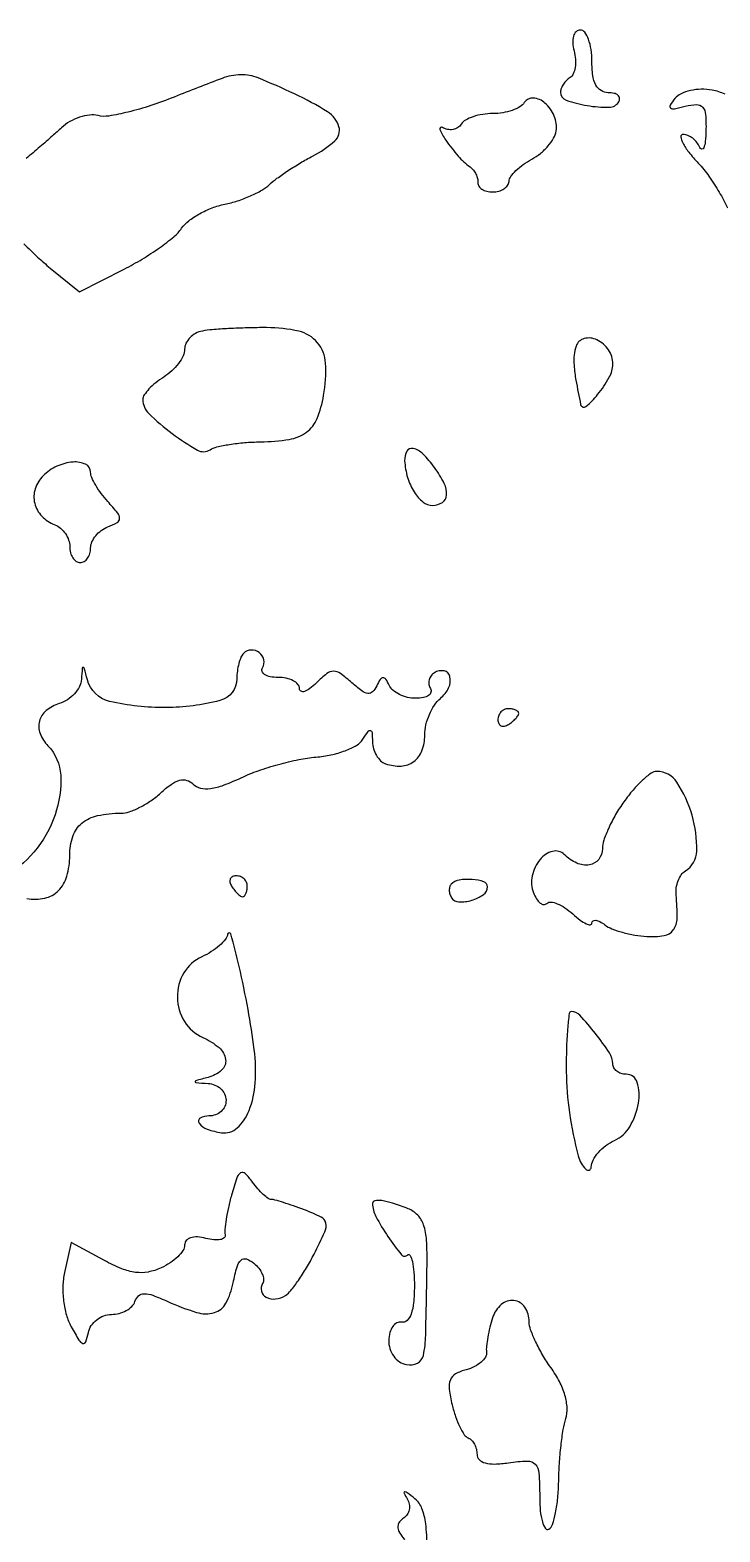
# Model space of a CAD drawing. Extents: x 0 to 5034, y 0 to 2560.
# Drawn here: x 908.2 to 974.3, y 2416.2 to 2560 of the extents above; entities that cross this region are included whole.
import ezdxf

# ---------------------------------------------------------------- set-up
doc = ezdxf.new("R2010")
doc.units = 0

msp = doc.modelspace()

# ---------------------------------------------------------------- linework, layer by layer
for points in [[(960.289489, 2558.000996, -0.046215), (960.422423, 2557.194768, -0.054994), (960.392509, 2556.424696, -0.064046), (960.21553, 2555.801315, -0.15438), (959.90612, 2555.441979, 0.058961), (959.559518, 2555.166613, 0.05057), (959.266173, 2554.804301, 0.053055), (959.066287, 2554.414215, 0.092139), (959, 2554.05756, 0.317267), (959.545757, 2553.284043, 0.044526), (961.547669, 2552.766647, 0.044032), (963.650254, 2552.606719, 0.256709), (964.582884, 2553.134109, 0.169554), (964.655417, 2553.462066, 0.189871), (964.502872, 2553.745645, 0.120385), (964.117973, 2553.937484, 0.055748), (963.559017, 2554, -0.140737), (962.872839, 2554.197044, -0.133856), (962.379918, 2554.731072, -0.086968), (962.089292, 2555.651762, -0.033078), (962, 2557, 0.035411), (961.918524, 2558.149009, 0.053737), (961.67199, 2559.11875, 0.070215), (961.311496, 2559.784119, 0.237858), (960.883369, 2560, 0.196983), (960.496111, 2559.841275, 0.126681), (960.242817, 2559.419485, 0.086541), (960.167635, 2558.775012, 0.049856)], [(955.530011, 2553.048558, -0.124537), (955.11411, 2552.645737, -0.047152), (954.372627, 2552.308014, -0.043002), (953.459284, 2552.077514, -0.040336), (952.5, 2552, 0.039141), (951.542178, 2551.924906, 0.042309), (950.633228, 2551.701458, 0.046428), (949.89741, 2551.374267, 0.127185), (949.489919, 2550.983688, -0.114024), (949.159704, 2550.650317, -0.098926), (948.699422, 2550.473972, -0.092469), (948.179442, 2550.482162, -0.085227), (947.680902, 2550.675647, 0.713623), (947.452559, 2550.483562, 0.060854), (947.997817, 2549.460698, 0.027119), (949.203005, 2547.925448, 0.054789), (950.33541, 2546.888197, -0.065901), (950.648624, 2546.58828, -0.053005), (950.900329, 2546.195203, -0.054598), (951.056558, 2545.773196, -0.085542), (951.08541, 2545.388197, 0.171794), (951.1698, 2545.049805, 0.106768), (951.465714, 2544.760908, 0.082607), (951.932526, 2544.565833, 0.057812), (952.5, 2544.5, 0.064322), (953.078358, 2544.574711, 0.078017), (953.578687, 2544.79375, 0.091847), (953.92607, 2545.118381, 0.143578), (954.065741, 2545.5, -0.14201), (954.232939, 2545.961215, -0.041536), (954.731314, 2546.537605, -0.038078), (955.427697, 2547.122633, -0.032812), (956.239201, 2547.628016, 0.048063), (957.062724, 2548.176374, 0.043651), (957.795822, 2548.888302, 0.046357), (958.338431, 2549.648108, 0.095735), (958.578564, 2550.334328, 0.136293), (958.399591, 2551.756477, 0.112279), (957.508355, 2553.005589, 0.161941), (956.396168, 2553.484167, 0.282819)], [(924.703246, 2531.176676, 0.076297), (924.052412, 2530.946529, 0.076226), (923.500328, 2530.531731, 0.081865), (923.128837, 2530.001248, 0.112357), (923, 2529.43515, -0.111504), (922.856985, 2528.801823, -0.049846), (922.4125, 2528.066645, -0.045939), (921.765117, 2527.350791, -0.046414), (921, 2526.767927, 0.029691), (920.234462, 2526.224157, 0.035695), (919.5875, 2525.623457, 0.038509), (919.13133, 2525.052517, 0.150404), (919, 2524.625802, 0.20229), (919.571931, 2523.27001, 0.032464), (921.802776, 2521.362195, 0.030912), (924.227221, 2519.771025, 0.281296), (925.437625, 2519.806659, -0.087954), (926.078062, 2520.079241, -0.017907), (927.293131, 2520.314343, -0.01836), (928.744085, 2520.48724, -0.016309), (930.262394, 2520.562111, 0.034734), (933.023923, 2520.800462, 0.119941), (934.670229, 2521.485437, 0.139263), (935.679438, 2522.783033, 0.053517), (936.310581, 2525, 0.055651), (936.494139, 2528.095326, 0.163065), (935.721255, 2530.057447, 0.163521), (933.924105, 2531.1546, 0.056041), (930.852104, 2531.5, 0.006499), (929.025186, 2531.476253, 0.006635), (927.212061, 2531.405024, 0.006466), (925.639406, 2531.301921, 0.027307)], [(960.484336, 2529.733141, 0.063108), (960.296287, 2528.878776, 0.042221), (960.290064, 2527.876534, 0.025154), (960.472722, 2526.462664, 0.005959), (960.923489, 2524.127555, 0.562158), (961.429385, 2523.946364, 0.055318), (962.551787, 2525.081088, 0.03936), (963.667289, 2526.744469, 0.128718), (964, 2528.015456, 0.149021), (963.589482, 2529.362254, 0.131907), (962.48076, 2530.328359, 0.178295), (961.271676, 2530.451613, 0.249174)], [(909.447252, 2517.304394, 0.119391), (908.690139, 2516.063233, 0.137419), (908.639019, 2514.68068, 0.133482), (909.317485, 2513.443361, 0.109795), (910.577319, 2512.608704, -0.085078), (911.121184, 2512.285531, -0.066197), (911.582087, 2511.773293, -0.066108), (911.893648, 2511.157614, -0.084311), (912, 2510.531385, 0.063461), (912.074614, 2509.94588, 0.081424), (912.29375, 2509.449844, 0.09843), (912.618634, 2509.117941, 0.151099), (913, 2509, 0.138107), (913.381338, 2509.107379, 0.100138), (913.70625, 2509.409197, 0.085896), (913.925009, 2509.860624, 0.070083), (914, 2510.393011, -0.103912), (914.121734, 2510.972443, -0.066703), (914.48061, 2511.561253, -0.062809), (915.010606, 2512.069815, -0.068332), (915.636119, 2512.41386, 0.034664), (916.545204, 2512.837083, 0.272937), (916.772239, 2513.222011, 0.171916), (916.590247, 2513.735672, 0.01364), (915.636119, 2514.84959, -0.025091), (915.009901, 2515.615493, -0.027092), (914.48061, 2516.421512, -0.027994), (914.106421, 2517.156501, -0.104107), (914, 2517.662074, 0.291891), (913.522695, 2518.410022, 0.129008), (912.318813, 2518.626848, 0.088486), (910.764243, 2518.221755, 0.088725)], [(944.070285, 2518.75, 0.058322), (944.347768, 2517.159102, 0.06789), (944.979972, 2515.761352, 0.081641), (945.83049, 2514.797974, 0.177175), (946.75, 2514.478997, 0.140356), (947.692503, 2514.766102, 0.241571), (948.09218, 2515.460673, 0.130443), (947.850798, 2516.58587, 0.038464), (946.924525, 2518.104715, 0.039773), (945.818984, 2519.406582, 0.142177), (944.872763, 2519.92942, 0.334557), (944.276617, 2519.660791, 0.140387)], [(953, 2493.940983, 0.108972), (953.078288, 2493.586039, 0.182303), (953.29375, 2493.3746, 0.161196), (953.6179, 2493.343488, 0.082592), (954, 2493.5, 0.029505), (954.382774, 2493.768994, 0.035638), (954.70625, 2494.066025, 0.038439), (954.934461, 2494.34829, 0.151918), (955, 2494.559017, 0.210953), (954.92554, 2494.727648, 0.081139), (954.70625, 2494.870461, 0.061769), (954.382849, 2494.967655, 0.042167), (954, 2495, 0.105053), (953.618444, 2494.918938, 0.099167), (953.29375, 2494.688914, 0.09642), (953.076123, 2494.345238, 0.093332)], [(965.068094, 2486.09563, 0.02331), (964.276536, 2484.866553, 0.023695), (963.607503, 2483.575702, 0.024302), (963.135794, 2482.402177, 0.083594), (963, 2481.59563, -0.166346), (962.649894, 2480.572409, -0.192504), (961.766808, 2480.053696, -0.144381), (960.548471, 2480.22047, -0.090893), (959.357618, 2481.042382, 0.268174), (958.231039, 2481.343742, 0.159363), (957.033173, 2480.561153, 0.117115), (956.284939, 2478.983516, 0.145028), (956.411663, 2477.369607, 0.045995), (956.701821, 2476.781498, 0.088356), (957.049984, 2476.389713, 0.144886), (957.39515, 2476.251746, 0.223065), (957.692387, 2476.359054, -0.231148), (958.070187, 2476.488917, -0.066261), (958.686038, 2476.32801, -0.051946), (959.420434, 2475.934697, -0.035033), (960.168848, 2475.347194, 0.02206), (960.87247, 2474.764752, 0.049909), (961.462099, 2474.405189, 0.107822), (961.844215, 2474.314488, 0.419566), (962, 2474.467457, -0.24588), (962.110019, 2474.677657, -0.186256), (962.367188, 2474.740077, -0.090684), (962.769897, 2474.610612, -0.038371), (963.25, 2474.303811, 0.068126), (963.919369, 2473.930019, 0.025573), (964.940625, 2473.589189, 0.024768), (966.10545, 2473.326935, 0.027539), (967.25, 2473.192568, 0.054083), (968.920771, 2473.269916, 0.202492), (969.795517, 2473.810937, 0.152372), (970.162267, 2474.936873, 0.027575), (970.067304, 2477.16141, -0.060393), (970.08292, 2477.844954, -0.055675), (970.259989, 2478.525015, -0.059505), (970.563053, 2479.100357, -0.103752), (970.95215, 2479.470427, 0.254422), (972.037371, 2481.370432, 0.075409), (971.588812, 2484.805244, 0.075291), (970.14083, 2487.956763, 0.25263), (968.207852, 2489, 0.158797), (967.666509, 2488.823625, 0.029144), (966.843487, 2488.146841, 0.028734), (965.938452, 2487.207634, 0.022665)], [(927.5, 2478, 0.029505), (927.768994, 2477.617226, 0.035638), (928.066025, 2477.29375, 0.038439), (928.34829, 2477.065539, 0.151918), (928.559017, 2477, 0.210953), (928.727648, 2477.07446, 0.081139), (928.870461, 2477.29375, 0.061769), (928.967655, 2477.617151, 0.042167), (929, 2478, 0.105053), (928.918938, 2478.381556, 0.099167), (928.688914, 2478.70625, 0.09642), (928.345238, 2478.923877, 0.093332), (927.940983, 2479, 0.108972), (927.586039, 2478.921712, 0.182303), (927.3746, 2478.70625, 0.161196), (927.343488, 2478.3821, 0.082592)], [(948.527186, 2478.193853, 0.126718), (948.384342, 2477.951895, 0.07666), (948.341558, 2477.61998, 0.068433), (948.401535, 2477.251796, 0.063947), (948.559212, 2476.904194, 0.251502), (949.262296, 2476.49748, 0.081215), (950.495327, 2476.659209, 0.080596), (951.619821, 2477.207039, 0.24382), (952, 2477.940322, 0.321455), (951.652963, 2478.424334, 0.063543), (950.544228, 2478.648844, 0.058963), (949.30547, 2478.593169, 0.156944)], [(927.114999, 2473.410515, -0.144447), (926.911509, 2472.918376, -0.043132), (926.342841, 2472.326253, -0.039287), (925.556528, 2471.73976, -0.033712), (924.647864, 2471.249325, 0.153747), (922.924761, 2469.699107, 0.137421), (922.304593, 2467.367178, 0.136613), (922.985162, 2465.042032, 0.151409), (924.75, 2463.512872, -0.072842), (926.300145, 2462.54346, -0.186228), (926.922575, 2461.399406, -0.249659), (926.537549, 2460.374276, -0.117178), (925.25, 2459.689326, 0.001923), (924.073823, 2459.377121, 0.339035), (924, 2459.280763, 0.392517), (924.076061, 2459.198801, 0.002113), (925.25, 2459.116001, -0.16844), (926.456188, 2458.606124, -0.205412), (926.964909, 2457.502495, -0.222474), (926.502306, 2456.441273, -0.18246), (925.333333, 2456, 0.125222), (924.492607, 2455.786091, 0.457449), (924.390165, 2455.315718, 0.145584), (925.170613, 2454.73702, 0.050836), (926.540229, 2454.391217, 0.226714), (928.028584, 2454.851882, 0.113148), (929.166993, 2456.518008, 0.077076), (929.759405, 2459.164456, 0.047687), (929.667041, 2462.356569, 0.014383), (929.075687, 2466.191615, 0.011285), (928.221833, 2470.312163, 0.012399), (927.418404, 2473.436569, 0.82531)], [(959.545764, 2460.249503, 0.034463), (959.84753, 2456.330911, 0.027448), (960.69285, 2452.174413, 0.129469), (961.412632, 2450.896701, 0.659248), (961.936614, 2451.097186, -0.111277), (962.119063, 2451.779441, -0.05825), (962.617471, 2452.50903, -0.053654), (963.33252, 2453.172375, -0.055307), (964.165415, 2453.660607, 0.156984), (965.628805, 2454.973193, 0.088666), (966.457124, 2457.232755, 0.117868), (966.33756, 2459.218129, 0.330278), (965.283022, 2460, -0.075479), (964.792823, 2460.074423, -0.089021), (964.376888, 2460.290392, -0.100715), (964.098837, 2460.61157, -0.128906), (964, 2460.988569, 0.147671), (963.68127, 2462.044226, 0.020962), (962.333977, 2463.898438, 0.018585), (960.842222, 2465.642972, 0.209779), (960.027759, 2465.999503, 0.38055), (959.81846, 2465.812876, 0.007929), (959.668472, 2464.310235, 0.014289), (959.566177, 2462.45403, 0.00861)], [(927.48398, 2448.407817, 0.013146), (927.188246, 2447.230183, 0.015291), (926.971163, 2446.096327, 0.014373), (926.845312, 2445.132526, 0.083264), (926.878552, 2444.622231, -0.277937), (926.786056, 2444.334465, -0.13394), (926.424472, 2444.159213, -0.073954), (925.811518, 2444.13629, -0.036396), (925.04259, 2444.278612, 0.047098), (924.224869, 2444.411961, 0.092507), (923.572523, 2444.33531, 0.139106), (923.157723, 2444.064794, 0.181057), (923, 2443.643509, -0.14822), (922.842144, 2443.1227, -0.052594), (922.339062, 2442.517709, -0.046528), (921.610953, 2441.930083, -0.040003), (920.75, 2441.452927, -0.060068), (919.496431, 2441.056728, -0.079092), (918.299522, 2441.022878, -0.064764), (916.978326, 2441.372831, -0.027368), (915.31739, 2442.160864), (912.134779, 2443.890131), (911.500816, 2441.003717, 0.047176), (911.340971, 2439.699173, 0.037518), (911.408171, 2438.281324, 0.038224), (911.681331, 2436.925226, 0.057233), (912.139681, 2435.808652, 0.009931), (912.883173, 2434.521262, 0.176519), (913.250604, 2434.225486, 0.411915), (913.532637, 2434.362817, 0.032369), (913.779579, 2435.25, -0.094842), (914.058956, 2435.918466, -0.0792), (914.580304, 2436.485938, -0.078356), (915.258132, 2436.868003, -0.089457), (915.989991, 2437, 0.062548), (916.725568, 2437.09238, 0.063105), (917.413096, 2437.363733, 0.069305), (917.951213, 2437.764672, 0.118123), (918.24608, 2438.23824, -0.129953), (918.597676, 2438.774646, -0.185104), (919.124183, 2438.976479, -0.089686), (919.958054, 2438.825694, -0.017437), (921.376466, 2438.23824, 0.03226), (924.136608, 2437.189762, 0.14463), (925.846811, 2437.170503, 0.204105), (926.955395, 2438.064565, 0.073139), (927.653208, 2440.016041, -0.018842), (928.020283, 2441.548685, -0.133971), (928.408816, 2442.198163, -0.284921), (928.911864, 2442.305486, -0.087167), (929.617198, 2441.902734, -0.05124), (930.100323, 2441.410127, -0.064913), (930.429817, 2440.864964, -0.078768), (930.564344, 2440.352651, -0.164755), (930.472678, 2439.955791, 0.204614), (930.361704, 2439.221115, 0.212186), (930.817735, 2438.647753, 0.149316), (931.715614, 2438.480396, 0.115442), (932.658213, 2438.815983, 0.081425), (933.172278, 2439.280106, 0.017001), (933.899819, 2440.257437, 0.017418), (934.674632, 2441.463366, 0.015687), (935.392625, 2442.762525, 0.011291), (936.429612, 2444.904157, 0.162094), (936.518744, 2445.734299, 0.227655), (936.067955, 2446.312606, 0.024425), (934.467057, 2447.012525, 0.006765), (933.430433, 2447.390678, 0.008614), (932.463939, 2447.709929, 0.00697), (931.648991, 2447.95123, 0.06859), (931.295143, 2448, -0.16169), (931.000207, 2448.097937, -0.026691), (930.5332, 2448.486984, -0.026955), (930.014498, 2449.023034, -0.020924), (929.50826, 2449.657817, 0.036345), (928.796503, 2450.495967, 0.350169), (928.363281, 2450.548406, 0.176452), (927.993194, 2450.079638, 0.011666)], [(941, 2447.614307, 0.123498), (941.31132, 2446.373104, 0.026229), (942.473627, 2444.451333, 0.021553), (943.767499, 2442.71169, 0.444655), (944.348467, 2442.681801, -0.504259), (944.59672, 2442.644611, -0.068904), (944.808612, 2442.064862, -0.036485), (944.954361, 2441.029698, -0.016737), (945, 2439.666667, -0.023818), (944.926206, 2438.118416, -0.060998), (944.684917, 2437.024514, -0.108782), (944.299819, 2436.404303, -0.25616), (943.795455, 2436.25, 0.170608), (943.333495, 2436.188044, 0.119449), (942.931392, 2435.843085, 0.090526), (942.652092, 2435.255027, 0.060065), (942.545455, 2434.513695, 0.081429), (942.657426, 2433.716938, 0.082901), (943.017841, 2433.003073, 0.086614), (943.573795, 2432.469313, 0.100836), (944.25, 2432.190371, 0.164468), (945.296764, 2432.333364, 0.230203), (945.863744, 2433.069226, 0.045157), (946.085003, 2435.006565, 0.002056), (946.214286, 2441.686803, 0.017347), (946.16724, 2444.105192, 0.067482), (945.88672, 2445.572505, 0.112813), (945.319048, 2446.50187, 0.106342), (944.392857, 2447.116517, 0.014431), (942.916518, 2447.64732, 0.042678), (941.868606, 2447.893767, 0.081314), (941.224536, 2447.883079, 0.362744)], [(952.490049, 2436.680803, 0.01798), (952.228567, 2435.763026, 0.016855), (952.027308, 2434.80892, 0.017103), (951.906411, 2433.950901, 0.053967), (951.907601, 2433.370838, -0.166275), (951.802264, 2432.899018, -0.077559), (951.391627, 2432.41543, -0.063882), (950.753493, 2431.993322, -0.0503), (949.976159, 2431.704016, 0.061364), (948.950204, 2431.296196, 0.17321), (948.445133, 2430.728233, 0.128738), (948.332147, 2429.848761, 0.028042), (948.61478, 2428.333178, 0.023521), (948.94271, 2427.224033, 0.029543), (949.353672, 2426.234329, 0.030268), (949.784323, 2425.470105, 0.156638), (950.154709, 2425.166667, -0.110923), (950.478086, 2424.947061, -0.065393), (950.751696, 2424.56598, -0.060447), (950.936982, 2424.090167, -0.062731), (951, 2423.58986, 0.201966), (951.209905, 2423.091402, 0.128721), (951.764626, 2422.77554, 0.07398), (952.69438, 2422.669183, 0.027991), (954, 2422.786692, -0.026618), (955.823939, 2422.955897, -0.218878), (956.575753, 2422.645382, -0.173045), (956.928788, 2421.822924, -0.015692), (957, 2419.554482, 0.02277), (957.062475, 2418.183352, 0.04598), (957.259065, 2417.120879, 0.07883), (957.545414, 2416.500104, 0.403722), (957.881923, 2416.427025, 0.179368), (958.228378, 2416.871349, 0.026294), (958.521118, 2417.995628, 0.026932), (958.733702, 2419.418615, 0.020164), (958.819458, 2421.00155, -0.013095), (958.887007, 2422.68986, -0.011834), (959.043816, 2424.430506, -0.011949), (959.258469, 2425.982816, -0.036523), (959.50514, 2427.016194, 0.093106), (959.629967, 2428.0372, 0.055547), (959.416206, 2429.24618, 0.047986), (958.88762, 2430.562395, 0.035264), (958.067606, 2431.905057, -0.021841), (957.276212, 2433.125988, -0.02287), (956.607359, 2434.393072, -0.023291), (956.133621, 2435.534555, -0.086921), (956, 2436.297382, 0.146603), (955.586129, 2437.678581, 0.223547), (954.536668, 2438.320091, 0.209905), (953.317561, 2437.936295, 0.135441)], [(944.324353, 2419.319098, -0.089457), (944.513911, 2418.818252, -0.094001), (944.511764, 2418.291762, -0.098385), (944.31979, 2417.821621, -0.108779), (943.967754, 2417.480071, 0.094163), (943.571673, 2417.117434, 0.15067), (943.418857, 2416.688956, 0.12697), (943.523901, 2416.193919, 0.057825), (943.887477, 2415.635582, -0.102094), (944.289906, 2414.879724, -0.018679), (944.681356, 2413.336421, -0.019391), (945.006788, 2411.466124, -0.016549), (945.20742, 2409.474609, 0.001552), (945.437442, 2406.213289, 0.782653), (945.563288, 2406.191799, 0.085096), (945.692342, 2406.714634, 0.000584), (946.021385, 2411.338295, 0.010537), (946.188259, 2414.754847, 0.03691), (946.086841, 2416.955426, 0.060738), (945.727889, 2418.414853, 0.133314), (945.058042, 2419.338295, 0.006517), (944.31394, 2419.921947, 0.17121), (944.075985, 2419.998951, 0.551901), (944.00942, 2419.886898, 0.016922)]]:
    msp.add_lwpolyline(points, format="xyb", close=True)
for points in [[(907.614586, 2539.534371, 0.010689), (908.922006, 2538.261225, 0.015866), (910.124759, 2537.208431), (912.91671, 2534.916861), (917.208355, 2537.102353, 0.018284), (918.940362, 2538.065668, 0.018327), (920.595979, 2539.152253, 0.018497), (921.967119, 2540.204221, 0.066542), (922.714125, 2541.011747, -0.075378), (923.387756, 2541.714744, -0.036713), (924.427982, 2542.40053, -0.035357), (925.63839, 2542.96857, -0.042702), (926.843589, 2543.318718, 0.029382), (928.060273, 2543.637363, 0.024732), (929.305143, 2544.112122, 0.02546), (930.399959, 2544.660986, 0.060832), (931.129464, 2545.200893, -0.03164), (931.844866, 2545.797851, -0.012252), (932.905218, 2546.535213, -0.012072), (934.096661, 2547.280498, -0.014621), (935.25, 2547.91898, 0.062233), (937.379973, 2549.378255, 0.290059), (937.774386, 2550.743693, 0.185549), (936.691834, 2552.166693, 0.028537), (933.510898, 2553.889873, 0.012395), (930.043344, 2555.416057, 0.104442), (928.373125, 2555.72292, 0.083369), (926.582554, 2555.373387, 0.006417), (922, 2553.585579, -0.016789), (919.762735, 2552.765787, -0.019636), (917.58853, 2552.144368, -0.018967), (915.729752, 2551.765259, -0.102496), (914.705633, 2551.807282, 0.08966), (913.893748, 2551.86131, 0.052187), (912.937331, 2551.650774, 0.049954), (911.99112, 2551.227339, 0.059272), (911.205633, 2550.643718, -0.008582), (910.349876, 2549.86194, -0.003367), (909.144366, 2548.812373, -0.003331), (907.825201, 2547.694562, -0.004147)], [(974.762798, 2553.850752, 0.057115), (973.50635, 2554.243537, 0.052355), (972.473606, 2554.330772, 0.050579), (971.432806, 2554.203777, 0.05478), (970.537622, 2553.895213, 0.109606), (969.949199, 2553.438789, 0.032418), (969.492524, 2552.80969, 0.391181), (969.542311, 2552.540166, 0.212527), (969.906132, 2552.457452, 0.015127), (970.942849, 2552.695306, -0.052964), (972.028754, 2552.859368, -0.231696), (972.607152, 2552.607127, -0.160605), (972.890433, 2551.909478, -0.023693), (972.921053, 2550.366631, -0.016776), (972.858182, 2549.338651, -0.062998), (972.717133, 2548.70926, -0.354942), (972.532308, 2548.597877, -0.268028), (972.337719, 2548.75, 0.069608), (972.062488, 2549.227904, 0.062216), (971.657268, 2549.632812, 0.065488), (971.189203, 2549.907029, 0.100123), (970.729575, 2550, 0.446155), (970.524223, 2549.771223, 0.094959), (970.70154, 2549.192187, 0.04542), (971.2783, 2548.30664, 0.02031), (972.184094, 2547.25, -0.032237), (973.212353, 2545.990969, -0.023899), (974.186087, 2544.480482, -0.024343), (974.970418, 2542.959616, -0.048977)], [(907.883063, 2476.815274, 0.095398), (909.607601, 2476.862811, 0.143478), (910.917228, 2477.583013, 0.128063), (911.727422, 2478.971335, 0.068486), (912, 2480.952028, -0.081009), (912.2979, 2482.778644, -0.139984), (913.162465, 2484.038339, -0.120976), (914.667191, 2484.765876, -0.052443), (916.893226, 2485, 0.08269), (917.702356, 2485.134736, 0.034814), (918.721343, 2485.565089, 0.033239), (919.769997, 2486.187515, 0.036994), (920.687733, 2486.923706, -0.031324), (921.699713, 2487.75451, -0.08952), (922.518036, 2488.145982, -0.137644), (923.207236, 2488.141897, -0.127154), (923.817931, 2487.782069, 0.143696), (924.516855, 2487.400282, 0.087129), (925.46551, 2487.361649, 0.056572), (926.733321, 2487.680169, 0.020978), (928.429741, 2488.399636, -0.026584), (930.049034, 2489.065084, -0.017025), (931.990263, 2489.671341, -0.017109), (933.937952, 2490.136524, -0.03042), (935.570522, 2490.365611, 0.034211), (937.012546, 2490.57911, 0.036959), (938.374048, 2490.984314, 0.039837), (939.47474, 2491.506246, 0.121629), (940.067105, 2492.074338, -0.013034), (940.57353, 2492.83019, -0.312426), (940.80098, 2492.912903, -0.323256), (940.95219, 2492.729184, -0.013537), (940.984687, 2491.833333, 0.069082), (941.083944, 2491.163597, 0.064247), (941.362689, 2490.528167, 0.068397), (941.770901, 2490.0216, 0.105464), (942.25, 2489.730641, 0.095667), (943.729795, 2489.51475, 0.147951), (944.93895, 2489.942003, 0.144997), (945.724532, 2490.976708, 0.090596), (946, 2492.484544, -0.056994), (946.109791, 2493.444591, -0.04349), (946.437391, 2494.451134, -0.044542), (946.918642, 2495.352069, -0.074749), (947.48899, 2495.990862, 0.107452), (948.281491, 2497.003622, 0.171559), (948.400977, 2498.084534, 0.297774), (947.839704, 2498.62041, 0.186364), (946.91459, 2498.447214, 0.097277), (946.596957, 2498.152776, 0.097513), (946.414623, 2497.760315, 0.098348), (946.395525, 2497.330874, 0.100828), (946.542705, 2496.930902, -0.21066), (946.591695, 2496.579, -0.178664), (946.368674, 2496.273452, -0.100761), (945.859174, 2496.066494, -0.046282), (945.14235, 2496, -0.057993), (944.343399, 2496.092979, -0.055725), (943.57567, 2496.367188, -0.060329), (942.951675, 2496.771468, -0.110134), (942.583333, 2497.25, 0.033297), (942.259342, 2497.838582, 0.269366), (941.995815, 2497.974035, 0.247741), (941.73062, 2497.816093, 0.029115), (941.39629, 2497.188869, -0.087747), (941.00553, 2496.625655, -0.23242), (940.554517, 2496.469928, -0.130334), (939.955442, 2496.711621, -0.023226), (939.015144, 2497.486295, 0.025002), (937.927833, 2498.375625, 0.161023), (937.262347, 2498.59341, 0.168977), (936.615584, 2498.366208, 0.028203), (935.618854, 2497.475997, -0.03144), (934.996124, 2496.927018, -0.083592), (934.475538, 2496.647413, -0.209923), (934.149494, 2496.676098, -0.273855), (934, 2496.928571, 0.184868), (933.843417, 2497.337597, 0.090188), (933.395164, 2497.685268, 0.070044), (932.728886, 2497.920912, 0.050063), (931.940983, 2498, -0.044221), (931.192004, 2498.066371, -0.096188), (930.655805, 2498.273452, -0.17435), (930.416021, 2498.5791, -0.221933), (930.457295, 2498.930902, 0.195483), (930.587261, 2499.699653, 0.177971), (930.150817, 2500.379263, 0.173509), (929.367997, 2500.624917, 0.18866), (928.63948, 2500.306147, 0.098299), (928.393324, 2499.938053, 0.033984), (928.187847, 2499.329283, 0.032214), (928.047157, 2498.610059, 0.032204), (928, 2497.878646, -0.341465), (926.385425, 2495.790115, -0.062053), (921.198658, 2495.108604, -0.058885), (915.81718, 2495.708067, -0.278209), (913.68302, 2497.78274, 0.002507), (913.388462, 2498.881817, 0.321127), (913.284599, 2498.966234, 0.4085), (913.196248, 2498.889584, 0.002936), (913.116001, 2497.817388, -0.10225), (912.922893, 2497.126689, -0.065993), (912.446575, 2496.442577, -0.06237), (911.773302, 2495.868299, -0.068683), (911, 2495.5, 0.094866), (909.742546, 2494.818756, 0.157032), (909.09338, 2493.813973, 0.159718), (909.15805, 2492.632225, 0.098923), (909.913541, 2491.45, -0.180373), (911.133115, 2488.635756, -0.097269), (910.591455, 2484.84443, -0.089324), (908.564604, 2481.254771, -0.120328), (905.580789, 2479.037328, 0.023)]]:
    msp.add_lwpolyline(points, format="xyb")

doc.saveas('drawing.dxf')
